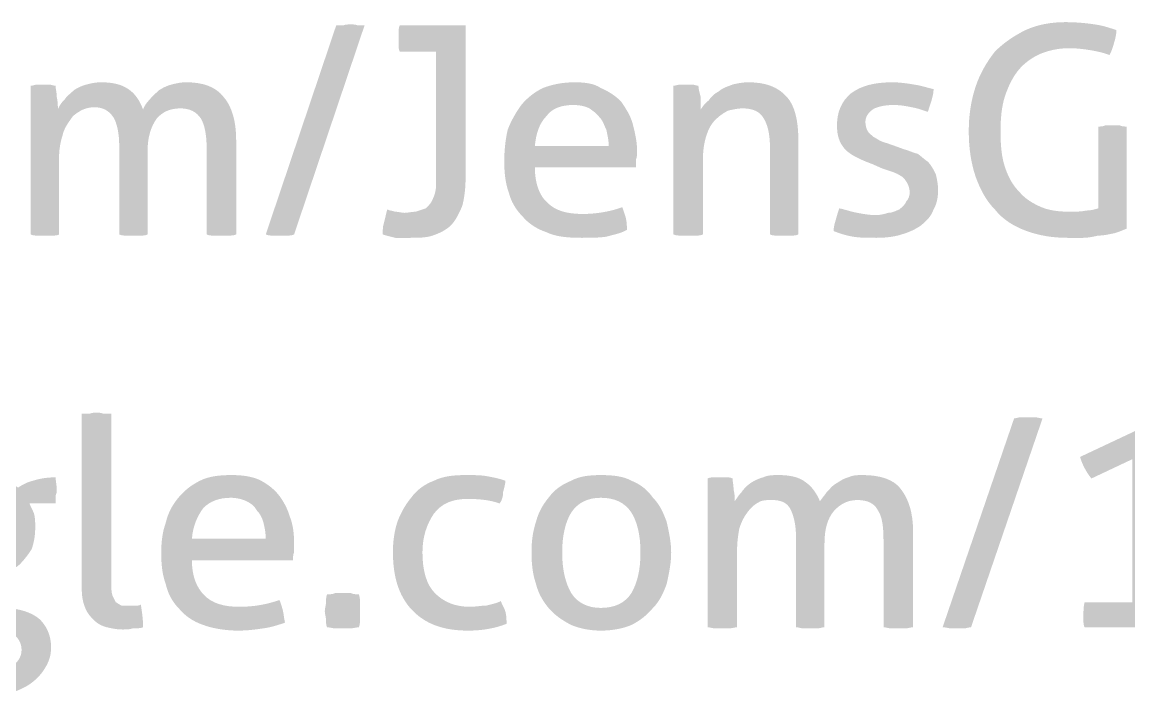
# Model space of a CAD drawing. Header units: millimetres. Extents: x 50 to 239, y 17 to 185.
# Drawn here: x 110 to 126.12, y 28.14 to 38.02 of the extents above; entities that cross this region are included whole.
import ezdxf

# ---------------------------------------------------------------- set-up
doc = ezdxf.new("R2010")
doc.units = ezdxf.units.MM
doc.header["$MEASUREMENT"] = 0
doc.layers.get('0').update_dxf_attribs({"linetype": 'CONTINUOUS'})

msp = doc.modelspace()

# ---------------------------------------------------------------- hatches: boundary and pattern name
at = {"true_color": 0x000007}
h = msp.add_hatch(color=0, dxfattribs=at)
edge = h.paths.add_edge_path()
edge.add_spline(control_points=[(114.575, 37.97), (114.608, 37.97), (114.641, 37.97), (114.674, 37.97), (114.674, 37.97), (114.707, 37.986), (114.757, 37.986), (114.79, 37.986), (114.79, 37.986), (114.823, 37.986), (114.856, 37.986), (114.889, 37.97), (114.889, 37.97), (114.922, 37.97), (114.955, 37.97), (114.988, 37.97)], knot_values=[0, 0, 0, 0, 0.0625, 0.0625, 0.0625, 0.0625, 0.125, 0.125, 0.125, 0.125, 0.1875, 0.1875, 0.1875, 0.1875, 1, 1, 1, 1], degree=3, periodic=0)
edge.add_line((114.988, 37.97), (113.962, 34.925))
edge.add_spline(control_points=[(113.962, 34.925), (113.929, 34.908), (113.896, 34.908), (113.863, 34.908), (113.863, 34.908), (113.83, 34.908), (113.78, 34.908), (113.747, 34.908), (113.747, 34.908), (113.714, 34.908), (113.681, 34.908), (113.648, 34.908), (113.648, 34.908), (113.615, 34.908), (113.582, 34.908), (113.549, 34.925)], knot_values=[0, 0, 0, 0, 0.0625, 0.0625, 0.0625, 0.0625, 0.125, 0.125, 0.125, 0.125, 0.1875, 0.1875, 0.1875, 0.1875, 1, 1, 1, 1], degree=3, periodic=0)
edge.add_line((113.549, 34.925), (114.575, 37.97))
h = msp.add_hatch(color=0, dxfattribs=at)
edge = h.paths.add_edge_path()
edge.add_line((116.031, 37.589), (115.501, 37.589))
edge.add_spline(control_points=[(115.501, 37.589), (115.485, 37.622), (115.485, 37.655), (115.485, 37.688), (115.485, 37.688), (115.485, 37.721), (115.485, 37.754), (115.485, 37.771), (115.485, 37.771), (115.485, 37.804), (115.485, 37.837), (115.485, 37.87), (115.485, 37.87), (115.485, 37.903), (115.485, 37.936), (115.501, 37.97)], knot_values=[0, 0, 0, 0, 0.0625, 0.0625, 0.0625, 0.0625, 0.125, 0.125, 0.125, 0.125, 0.1875, 0.1875, 0.1875, 0.1875, 1, 1, 1, 1], degree=3, periodic=0)
edge.add_line((115.501, 37.97), (116.461, 37.97))
edge.add_line((116.461, 37.97), (116.461, 35.769))
edge.add_spline(control_points=[(116.461, 35.769), (116.461, 35.603), (116.444, 35.454), (116.411, 35.338), (116.411, 35.338), (116.362, 35.223), (116.312, 35.123), (116.246, 35.057), (116.246, 35.057), (116.18, 34.991), (116.08, 34.941), (115.981, 34.908), (115.981, 34.908), (115.882, 34.875), (115.766, 34.875), (115.65, 34.875), (115.65, 34.875), (115.567, 34.875), (115.501, 34.875), (115.435, 34.875), (115.435, 34.875), (115.369, 34.892), (115.303, 34.908), (115.253, 34.925), (115.253, 34.925), (115.253, 34.974), (115.253, 35.041), (115.27, 35.09), (115.27, 35.09), (115.286, 35.156), (115.303, 35.223), (115.319, 35.289), (115.319, 35.289), (115.352, 35.272), (115.385, 35.272), (115.435, 35.256), (115.435, 35.256), (115.485, 35.256), (115.534, 35.239), (115.567, 35.239), (115.567, 35.239), (115.617, 35.239), (115.683, 35.256), (115.733, 35.256), (115.733, 35.256), (115.783, 35.272), (115.832, 35.289), (115.882, 35.305), (115.882, 35.305), (115.915, 35.338), (115.965, 35.388), (115.981, 35.438), (115.981, 35.438), (116.014, 35.504), (116.031, 35.57), (116.031, 35.669)], knot_values=[0, 0, 0, 0, 0.017857, 0.017857, 0.017857, 0.017857, 0.035714, 0.035714, 0.035714, 0.035714, 0.053571, 0.053571, 0.053571, 0.053571, 0.071429, 0.071429, 0.071429, 0.071429, 0.089286, 0.089286, 0.089286, 0.089286, 0.107143, 0.107143, 0.107143, 0.107143, 0.125, 0.125, 0.125, 0.125, 0.142857, 0.142857, 0.142857, 0.142857, 0.160714, 0.160714, 0.160714, 0.160714, 0.178571, 0.178571, 0.178571, 0.178571, 0.196429, 0.196429, 0.196429, 0.196429, 0.214286, 0.214286, 0.214286, 0.214286, 0.232143, 0.232143, 0.232143, 0.232143, 1, 1, 1, 1], degree=3, periodic=0)
edge.add_line((116.031, 35.669), (116.031, 37.589))
h = msp.add_hatch(color=0, dxfattribs=at)
edge = h.paths.add_edge_path()
edge.add_spline(control_points=[(125.678, 36.497), (125.711, 36.497), (125.744, 36.497), (125.777, 36.513), (125.777, 36.513), (125.81, 36.513), (125.843, 36.513), (125.893, 36.513), (125.893, 36.513), (125.926, 36.513), (125.959, 36.513), (125.992, 36.513), (125.992, 36.513), (126.025, 36.497), (126.075, 36.497), (126.092, 36.497)], knot_values=[0, 0, 0, 0, 0.0625, 0.0625, 0.0625, 0.0625, 0.125, 0.125, 0.125, 0.125, 0.1875, 0.1875, 0.1875, 0.1875, 1, 1, 1, 1], degree=3, periodic=0)
edge.add_line((126.092, 36.497), (126.092, 35.008))
edge.add_spline(control_points=[(126.092, 35.008), (126.042, 34.991), (125.976, 34.958), (125.91, 34.941), (125.91, 34.941), (125.827, 34.925), (125.761, 34.908), (125.678, 34.908), (125.678, 34.908), (125.612, 34.892), (125.529, 34.875), (125.463, 34.875), (125.463, 34.875), (125.38, 34.875), (125.314, 34.875), (125.231, 34.875), (125.231, 34.875), (125.016, 34.875), (124.817, 34.908), (124.635, 34.974), (124.635, 34.974), (124.453, 35.041), (124.288, 35.14), (124.172, 35.289), (124.172, 35.289), (124.04, 35.421), (123.957, 35.587), (123.891, 35.769), (123.891, 35.769), (123.825, 35.967), (123.792, 36.182), (123.792, 36.431), (123.792, 36.431), (123.792, 36.662), (123.825, 36.877), (123.891, 37.076), (123.891, 37.076), (123.957, 37.275), (124.056, 37.44), (124.172, 37.589), (124.172, 37.589), (124.305, 37.721), (124.453, 37.821), (124.619, 37.903), (124.619, 37.903), (124.801, 37.986), (125, 38.019), (125.198, 38.019), (125.198, 38.019), (125.364, 38.019), (125.512, 38.003), (125.628, 37.986), (125.628, 37.986), (125.744, 37.97), (125.843, 37.936), (125.943, 37.903), (125.943, 37.903), (125.943, 37.837), (125.926, 37.771), (125.91, 37.721), (125.91, 37.721), (125.893, 37.655), (125.877, 37.605), (125.843, 37.539), (125.843, 37.539), (125.761, 37.572), (125.678, 37.589), (125.595, 37.605), (125.595, 37.605), (125.496, 37.622), (125.38, 37.639), (125.248, 37.639), (125.248, 37.639), (125.099, 37.639), (124.95, 37.605), (124.834, 37.556), (124.834, 37.556), (124.718, 37.506), (124.602, 37.423), (124.52, 37.324), (124.52, 37.324), (124.437, 37.225), (124.371, 37.092), (124.321, 36.944), (124.321, 36.944), (124.271, 36.795), (124.255, 36.613), (124.255, 36.431), (124.255, 36.431), (124.255, 36.215), (124.271, 36.05), (124.321, 35.901), (124.321, 35.901), (124.371, 35.752), (124.437, 35.636), (124.536, 35.537), (124.536, 35.537), (124.619, 35.438), (124.735, 35.372), (124.851, 35.322), (124.851, 35.322), (124.966, 35.272), (125.115, 35.256), (125.264, 35.256), (125.264, 35.256), (125.347, 35.256), (125.43, 35.256), (125.496, 35.272), (125.496, 35.272), (125.562, 35.272), (125.628, 35.289), (125.678, 35.305)], knot_values=[0, 0, 0, 0, 0.008929, 0.008929, 0.008929, 0.008929, 0.017857, 0.017857, 0.017857, 0.017857, 0.026786, 0.026786, 0.026786, 0.026786, 0.035714, 0.035714, 0.035714, 0.035714, 0.044643, 0.044643, 0.044643, 0.044643, 0.053571, 0.053571, 0.053571, 0.053571, 0.0625, 0.0625, 0.0625, 0.0625, 0.071429, 0.071429, 0.071429, 0.071429, 0.080357, 0.080357, 0.080357, 0.080357, 0.089286, 0.089286, 0.089286, 0.089286, 0.098214, 0.098214, 0.098214, 0.098214, 0.107143, 0.107143, 0.107143, 0.107143, 0.116071, 0.116071, 0.116071, 0.116071, 0.125, 0.125, 0.125, 0.125, 0.133929, 0.133929, 0.133929, 0.133929, 0.142857, 0.142857, 0.142857, 0.142857, 0.151786, 0.151786, 0.151786, 0.151786, 0.160714, 0.160714, 0.160714, 0.160714, 0.169643, 0.169643, 0.169643, 0.169643, 0.178571, 0.178571, 0.178571, 0.178571, 0.1875, 0.1875, 0.1875, 0.1875, 0.196429, 0.196429, 0.196429, 0.196429, 0.205357, 0.205357, 0.205357, 0.205357, 0.214286, 0.214286, 0.214286, 0.214286, 0.223214, 0.223214, 0.223214, 0.223214, 0.232143, 0.232143, 0.232143, 0.232143, 0.241071, 0.241071, 0.241071, 0.241071, 1, 1, 1, 1], degree=3, periodic=0)
edge.add_line((125.678, 35.305), (125.678, 36.497))
h = msp.add_hatch(color=0, dxfattribs=at)
edge = h.paths.add_edge_path()
edge.add_spline(control_points=[(110.123, 37.092), (110.156, 37.092), (110.19, 37.109), (110.223, 37.109), (110.223, 37.109), (110.239, 37.109), (110.272, 37.109), (110.305, 37.109), (110.305, 37.109), (110.338, 37.109), (110.372, 37.109), (110.388, 37.109), (110.388, 37.109), (110.421, 37.109), (110.454, 37.092), (110.487, 37.092), (110.487, 37.092), (110.487, 37.043), (110.504, 36.993), (110.504, 36.927), (110.504, 36.927), (110.52, 36.861), (110.52, 36.795), (110.52, 36.745), (110.52, 36.745), (110.537, 36.795), (110.57, 36.844), (110.62, 36.894), (110.62, 36.894), (110.653, 36.944), (110.703, 36.977), (110.752, 37.026), (110.752, 37.026), (110.802, 37.059), (110.868, 37.092), (110.934, 37.109), (110.934, 37.109), (111, 37.126), (111.067, 37.142), (111.149, 37.142), (111.149, 37.142), (111.331, 37.142), (111.447, 37.109), (111.546, 37.043), (111.546, 37.043), (111.646, 36.977), (111.712, 36.877), (111.762, 36.745), (111.762, 36.745), (111.778, 36.795), (111.811, 36.844), (111.861, 36.894), (111.861, 36.894), (111.894, 36.944), (111.944, 36.977), (111.993, 37.026), (111.993, 37.026), (112.043, 37.059), (112.109, 37.092), (112.175, 37.109), (112.175, 37.109), (112.241, 37.126), (112.308, 37.142), (112.39, 37.142), (112.39, 37.142), (112.639, 37.142), (112.821, 37.076), (112.936, 36.927), (112.936, 36.927), (113.052, 36.795), (113.118, 36.58), (113.118, 36.298)], knot_values=[0, 0, 0, 0, 0.013889, 0.013889, 0.013889, 0.013889, 0.027778, 0.027778, 0.027778, 0.027778, 0.041667, 0.041667, 0.041667, 0.041667, 0.055556, 0.055556, 0.055556, 0.055556, 0.069444, 0.069444, 0.069444, 0.069444, 0.083333, 0.083333, 0.083333, 0.083333, 0.097222, 0.097222, 0.097222, 0.097222, 0.111111, 0.111111, 0.111111, 0.111111, 0.125, 0.125, 0.125, 0.125, 0.138889, 0.138889, 0.138889, 0.138889, 0.152778, 0.152778, 0.152778, 0.152778, 0.166667, 0.166667, 0.166667, 0.166667, 0.180556, 0.180556, 0.180556, 0.180556, 0.194444, 0.194444, 0.194444, 0.194444, 0.208333, 0.208333, 0.208333, 0.208333, 0.222222, 0.222222, 0.222222, 0.222222, 0.236111, 0.236111, 0.236111, 0.236111, 1, 1, 1, 1], degree=3, periodic=0)
edge.add_line((113.118, 36.298), (113.118, 34.925))
edge.add_spline(control_points=[(113.118, 34.925), (113.085, 34.908), (113.052, 34.908), (113.003, 34.908), (113.003, 34.908), (112.97, 34.908), (112.936, 34.908), (112.903, 34.908), (112.903, 34.908), (112.87, 34.908), (112.837, 34.908), (112.787, 34.908), (112.787, 34.908), (112.754, 34.908), (112.721, 34.908), (112.688, 34.925)], knot_values=[0, 0, 0, 0, 0.0625, 0.0625, 0.0625, 0.0625, 0.125, 0.125, 0.125, 0.125, 0.1875, 0.1875, 0.1875, 0.1875, 1, 1, 1, 1], degree=3, periodic=0)
edge.add_line((112.688, 34.925), (112.688, 36.182))
edge.add_spline(control_points=[(112.688, 36.182), (112.688, 36.381), (112.655, 36.53), (112.605, 36.613), (112.605, 36.613), (112.539, 36.712), (112.44, 36.762), (112.308, 36.762), (112.308, 36.762), (112.159, 36.762), (112.043, 36.712), (111.96, 36.613), (111.96, 36.613), (111.877, 36.497), (111.828, 36.348), (111.828, 36.149)], knot_values=[0, 0, 0, 0, 0.0625, 0.0625, 0.0625, 0.0625, 0.125, 0.125, 0.125, 0.125, 0.1875, 0.1875, 0.1875, 0.1875, 1, 1, 1, 1], degree=3, periodic=0)
edge.add_line((111.828, 36.149), (111.828, 34.925))
edge.add_spline(control_points=[(111.828, 34.925), (111.795, 34.908), (111.762, 34.908), (111.728, 34.908), (111.728, 34.908), (111.679, 34.908), (111.646, 34.908), (111.613, 34.908), (111.613, 34.908), (111.596, 34.908), (111.546, 34.908), (111.513, 34.908), (111.513, 34.908), (111.48, 34.908), (111.447, 34.908), (111.414, 34.925)], knot_values=[0, 0, 0, 0, 0.0625, 0.0625, 0.0625, 0.0625, 0.125, 0.125, 0.125, 0.125, 0.1875, 0.1875, 0.1875, 0.1875, 1, 1, 1, 1], degree=3, periodic=0)
edge.add_line((111.414, 34.925), (111.414, 36.215))
edge.add_spline(control_points=[(111.414, 36.215), (111.414, 36.398), (111.381, 36.546), (111.331, 36.629), (111.331, 36.629), (111.265, 36.728), (111.182, 36.778), (111.05, 36.778), (111.05, 36.778), (110.984, 36.778), (110.918, 36.762), (110.851, 36.728), (110.851, 36.728), (110.802, 36.695), (110.736, 36.662), (110.703, 36.596), (110.703, 36.596), (110.653, 36.53), (110.603, 36.447), (110.587, 36.364), (110.587, 36.364), (110.554, 36.265), (110.537, 36.149), (110.537, 36.033)], knot_values=[0, 0, 0, 0, 0.041667, 0.041667, 0.041667, 0.041667, 0.083333, 0.083333, 0.083333, 0.083333, 0.125, 0.125, 0.125, 0.125, 0.166667, 0.166667, 0.166667, 0.166667, 0.208333, 0.208333, 0.208333, 0.208333, 1, 1, 1, 1], degree=3, periodic=0)
edge.add_line((110.537, 36.033), (110.537, 34.925))
edge.add_spline(control_points=[(110.537, 34.925), (110.52, 34.908), (110.471, 34.908), (110.438, 34.908), (110.438, 34.908), (110.405, 34.908), (110.372, 34.908), (110.338, 34.908), (110.338, 34.908), (110.305, 34.908), (110.272, 34.908), (110.223, 34.908), (110.223, 34.908), (110.19, 34.908), (110.156, 34.908), (110.123, 34.925)], knot_values=[0, 0, 0, 0, 0.0625, 0.0625, 0.0625, 0.0625, 0.125, 0.125, 0.125, 0.125, 0.1875, 0.1875, 0.1875, 0.1875, 1, 1, 1, 1], degree=3, periodic=0)
edge.add_line((110.123, 34.925), (110.123, 37.092))
h = msp.add_hatch(color=0, dxfattribs=at)
edge = h.paths.add_edge_path()
edge.add_spline(control_points=[(117.47, 35.901), (117.47, 35.669), (117.537, 35.487), (117.652, 35.388), (117.652, 35.388), (117.768, 35.272), (117.934, 35.223), (118.165, 35.223), (118.165, 35.223), (118.364, 35.223), (118.563, 35.256), (118.745, 35.322), (118.745, 35.322), (118.761, 35.272), (118.778, 35.223), (118.794, 35.173), (118.794, 35.173), (118.811, 35.107), (118.811, 35.041), (118.811, 34.991), (118.811, 34.991), (118.728, 34.941), (118.629, 34.925), (118.513, 34.892), (118.513, 34.892), (118.397, 34.875), (118.281, 34.875), (118.149, 34.875), (118.149, 34.875), (117.95, 34.875), (117.768, 34.892), (117.636, 34.958), (117.636, 34.958), (117.487, 35.008), (117.371, 35.09), (117.288, 35.19), (117.288, 35.19), (117.189, 35.289), (117.123, 35.405), (117.09, 35.537), (117.09, 35.537), (117.04, 35.669), (117.024, 35.835), (117.024, 35.984), (117.024, 35.984), (117.024, 36.149), (117.04, 36.298), (117.073, 36.447), (117.073, 36.447), (117.123, 36.58), (117.189, 36.695), (117.272, 36.811), (117.272, 36.811), (117.355, 36.91), (117.454, 36.993), (117.586, 37.059), (117.586, 37.059), (117.719, 37.109), (117.868, 37.142), (118.05, 37.142), (118.05, 37.142), (118.199, 37.142), (118.331, 37.126), (118.43, 37.059), (118.43, 37.059), (118.546, 37.01), (118.645, 36.944), (118.728, 36.861), (118.728, 36.861), (118.794, 36.762), (118.86, 36.662), (118.893, 36.546), (118.893, 36.546), (118.927, 36.414), (118.96, 36.282), (118.96, 36.133), (118.96, 36.133), (118.96, 36.1), (118.96, 36.05), (118.943, 36.017), (118.943, 36.017), (118.943, 35.967), (118.943, 35.934), (118.943, 35.901)], knot_values=[0, 0, 0, 0, 0.011905, 0.011905, 0.011905, 0.011905, 0.02381, 0.02381, 0.02381, 0.02381, 0.035714, 0.035714, 0.035714, 0.035714, 0.047619, 0.047619, 0.047619, 0.047619, 0.059524, 0.059524, 0.059524, 0.059524, 0.071429, 0.071429, 0.071429, 0.071429, 0.083333, 0.083333, 0.083333, 0.083333, 0.095238, 0.095238, 0.095238, 0.095238, 0.107143, 0.107143, 0.107143, 0.107143, 0.119048, 0.119048, 0.119048, 0.119048, 0.130952, 0.130952, 0.130952, 0.130952, 0.142857, 0.142857, 0.142857, 0.142857, 0.154762, 0.154762, 0.154762, 0.154762, 0.166667, 0.166667, 0.166667, 0.166667, 0.178571, 0.178571, 0.178571, 0.178571, 0.190476, 0.190476, 0.190476, 0.190476, 0.202381, 0.202381, 0.202381, 0.202381, 0.214286, 0.214286, 0.214286, 0.214286, 0.22619, 0.22619, 0.22619, 0.22619, 0.238095, 0.238095, 0.238095, 0.238095, 1, 1, 1, 1], degree=3, periodic=0)
edge = h.paths.add_edge_path()
edge.add_spline(control_points=[(118.546, 36.215), (118.546, 36.298), (118.529, 36.364), (118.513, 36.447), (118.513, 36.447), (118.48, 36.513), (118.463, 36.58), (118.414, 36.629), (118.414, 36.629), (118.381, 36.679), (118.314, 36.728), (118.265, 36.762), (118.265, 36.762), (118.199, 36.795), (118.116, 36.811), (118.033, 36.811), (118.033, 36.811), (117.851, 36.811), (117.719, 36.762), (117.636, 36.646), (117.636, 36.646), (117.537, 36.546), (117.487, 36.398), (117.47, 36.215)], knot_values=[0, 0, 0, 0, 0.041667, 0.041667, 0.041667, 0.041667, 0.083333, 0.083333, 0.083333, 0.083333, 0.125, 0.125, 0.125, 0.125, 0.166667, 0.166667, 0.166667, 0.166667, 0.208333, 0.208333, 0.208333, 0.208333, 1, 1, 1, 1], degree=3, periodic=0)
edge.add_line((117.47, 36.215), (118.546, 36.215))
h = msp.add_hatch(color=0, dxfattribs=at)
edge = h.paths.add_edge_path()
edge.add_spline(control_points=[(119.489, 37.092), (119.522, 37.092), (119.555, 37.109), (119.588, 37.109), (119.588, 37.109), (119.622, 37.109), (119.655, 37.109), (119.671, 37.109), (119.671, 37.109), (119.704, 37.109), (119.737, 37.109), (119.771, 37.109), (119.771, 37.109), (119.787, 37.109), (119.82, 37.092), (119.853, 37.092), (119.853, 37.092), (119.853, 37.043), (119.87, 36.993), (119.886, 36.927), (119.886, 36.927), (119.886, 36.844), (119.886, 36.795), (119.886, 36.745), (119.886, 36.745), (119.919, 36.795), (119.953, 36.844), (120.002, 36.877), (120.002, 36.877), (120.035, 36.927), (120.085, 36.977), (120.151, 37.01), (120.151, 37.01), (120.201, 37.059), (120.267, 37.076), (120.35, 37.109), (120.35, 37.109), (120.416, 37.126), (120.499, 37.142), (120.581, 37.142), (120.581, 37.142), (120.83, 37.142), (121.012, 37.076), (121.144, 36.927), (121.144, 36.927), (121.26, 36.795), (121.309, 36.58), (121.309, 36.298)], knot_values=[0, 0, 0, 0, 0.020833, 0.020833, 0.020833, 0.020833, 0.041667, 0.041667, 0.041667, 0.041667, 0.0625, 0.0625, 0.0625, 0.0625, 0.083333, 0.083333, 0.083333, 0.083333, 0.104167, 0.104167, 0.104167, 0.104167, 0.125, 0.125, 0.125, 0.125, 0.145833, 0.145833, 0.145833, 0.145833, 0.166667, 0.166667, 0.166667, 0.166667, 0.1875, 0.1875, 0.1875, 0.1875, 0.208333, 0.208333, 0.208333, 0.208333, 0.229167, 0.229167, 0.229167, 0.229167, 1, 1, 1, 1], degree=3, periodic=0)
edge.add_line((121.309, 36.298), (121.309, 34.925))
edge.add_spline(control_points=[(121.309, 34.925), (121.276, 34.908), (121.243, 34.908), (121.21, 34.908), (121.21, 34.908), (121.177, 34.908), (121.127, 34.908), (121.111, 34.908), (121.111, 34.908), (121.078, 34.908), (121.045, 34.908), (120.995, 34.908), (120.995, 34.908), (120.962, 34.908), (120.929, 34.908), (120.896, 34.925)], knot_values=[0, 0, 0, 0, 0.0625, 0.0625, 0.0625, 0.0625, 0.125, 0.125, 0.125, 0.125, 0.1875, 0.1875, 0.1875, 0.1875, 1, 1, 1, 1], degree=3, periodic=0)
edge.add_line((120.896, 34.925), (120.896, 36.182))
edge.add_spline(control_points=[(120.896, 36.182), (120.896, 36.381), (120.863, 36.53), (120.796, 36.629), (120.796, 36.629), (120.747, 36.712), (120.648, 36.762), (120.499, 36.762), (120.499, 36.762), (120.432, 36.762), (120.35, 36.745), (120.283, 36.728), (120.283, 36.728), (120.217, 36.695), (120.151, 36.646), (120.101, 36.596), (120.101, 36.596), (120.035, 36.53), (120.002, 36.464), (119.969, 36.364), (119.969, 36.364), (119.936, 36.265), (119.919, 36.149), (119.919, 36.017)], knot_values=[0, 0, 0, 0, 0.041667, 0.041667, 0.041667, 0.041667, 0.083333, 0.083333, 0.083333, 0.083333, 0.125, 0.125, 0.125, 0.125, 0.166667, 0.166667, 0.166667, 0.166667, 0.208333, 0.208333, 0.208333, 0.208333, 1, 1, 1, 1], degree=3, periodic=0)
edge.add_line((119.919, 36.017), (119.919, 34.925))
edge.add_spline(control_points=[(119.919, 34.925), (119.886, 34.908), (119.853, 34.908), (119.82, 34.908), (119.82, 34.908), (119.771, 34.908), (119.737, 34.908), (119.704, 34.908), (119.704, 34.908), (119.671, 34.908), (119.638, 34.908), (119.605, 34.908), (119.605, 34.908), (119.555, 34.908), (119.522, 34.908), (119.489, 34.925)], knot_values=[0, 0, 0, 0, 0.0625, 0.0625, 0.0625, 0.0625, 0.125, 0.125, 0.125, 0.125, 0.1875, 0.1875, 0.1875, 0.1875, 1, 1, 1, 1], degree=3, periodic=0)
edge.add_line((119.489, 34.925), (119.489, 37.092))
h = msp.add_hatch(color=0, dxfattribs=at)
edge = h.paths.add_edge_path()
edge.add_spline(control_points=[(121.905, 35.305), (121.988, 35.289), (122.071, 35.256), (122.17, 35.239), (122.17, 35.239), (122.253, 35.223), (122.352, 35.206), (122.435, 35.206), (122.435, 35.206), (122.501, 35.206), (122.567, 35.223), (122.617, 35.239), (122.617, 35.239), (122.683, 35.239), (122.733, 35.272), (122.782, 35.289), (122.782, 35.289), (122.815, 35.322), (122.865, 35.355), (122.881, 35.405), (122.881, 35.405), (122.915, 35.438), (122.931, 35.487), (122.931, 35.537), (122.931, 35.537), (122.931, 35.587), (122.915, 35.636), (122.898, 35.669), (122.898, 35.669), (122.865, 35.719), (122.848, 35.752), (122.815, 35.769), (122.815, 35.769), (122.766, 35.802), (122.733, 35.818), (122.683, 35.835), (122.683, 35.835), (122.633, 35.851), (122.584, 35.868), (122.534, 35.885)], knot_values=[0, 0, 0, 0, 0.025, 0.025, 0.025, 0.025, 0.05, 0.05, 0.05, 0.05, 0.075, 0.075, 0.075, 0.075, 0.1, 0.1, 0.1, 0.1, 0.125, 0.125, 0.125, 0.125, 0.15, 0.15, 0.15, 0.15, 0.175, 0.175, 0.175, 0.175, 0.2, 0.2, 0.2, 0.2, 0.225, 0.225, 0.225, 0.225, 1, 1, 1, 1], degree=3, periodic=0)
edge.add_line((122.534, 35.885), (122.385, 35.951))
edge.add_spline(control_points=[(122.385, 35.951), (122.203, 36.017), (122.071, 36.083), (121.988, 36.166), (121.988, 36.166), (121.905, 36.265), (121.872, 36.364), (121.872, 36.513), (121.872, 36.513), (121.872, 36.712), (121.938, 36.861), (122.071, 36.977), (122.071, 36.977), (122.22, 37.092), (122.418, 37.142), (122.683, 37.142), (122.683, 37.142), (122.782, 37.142), (122.898, 37.126), (122.997, 37.109), (122.997, 37.109), (123.113, 37.092), (123.196, 37.059), (123.279, 37.043), (123.279, 37.043), (123.279, 36.977), (123.262, 36.927), (123.245, 36.861), (123.245, 36.861), (123.229, 36.811), (123.212, 36.762), (123.196, 36.712), (123.196, 36.712), (123.13, 36.728), (123.063, 36.762), (122.964, 36.778), (122.964, 36.778), (122.881, 36.795), (122.799, 36.811), (122.699, 36.811), (122.699, 36.811), (122.584, 36.811), (122.501, 36.795), (122.418, 36.762), (122.418, 36.762), (122.335, 36.712), (122.286, 36.646), (122.286, 36.563), (122.286, 36.563), (122.286, 36.513), (122.302, 36.464), (122.319, 36.431), (122.319, 36.431), (122.335, 36.398), (122.368, 36.381), (122.402, 36.348), (122.402, 36.348), (122.435, 36.331), (122.484, 36.298), (122.517, 36.282), (122.517, 36.282), (122.567, 36.265), (122.617, 36.249), (122.666, 36.232)], knot_values=[0, 0, 0, 0, 0.015625, 0.015625, 0.015625, 0.015625, 0.03125, 0.03125, 0.03125, 0.03125, 0.046875, 0.046875, 0.046875, 0.046875, 0.0625, 0.0625, 0.0625, 0.0625, 0.078125, 0.078125, 0.078125, 0.078125, 0.09375, 0.09375, 0.09375, 0.09375, 0.109375, 0.109375, 0.109375, 0.109375, 0.125, 0.125, 0.125, 0.125, 0.140625, 0.140625, 0.140625, 0.140625, 0.15625, 0.15625, 0.15625, 0.15625, 0.171875, 0.171875, 0.171875, 0.171875, 0.1875, 0.1875, 0.1875, 0.1875, 0.203125, 0.203125, 0.203125, 0.203125, 0.21875, 0.21875, 0.21875, 0.21875, 0.234375, 0.234375, 0.234375, 0.234375, 1, 1, 1, 1], degree=3, periodic=0)
edge.add_line((122.666, 36.232), (122.848, 36.166))
edge.add_spline(control_points=[(122.848, 36.166), (122.915, 36.149), (122.981, 36.116), (123.047, 36.1), (123.047, 36.1), (123.097, 36.067), (123.146, 36.017), (123.196, 35.984), (123.196, 35.984), (123.245, 35.934), (123.279, 35.868), (123.312, 35.802), (123.312, 35.802), (123.328, 35.736), (123.345, 35.653), (123.345, 35.57), (123.345, 35.57), (123.345, 35.471), (123.328, 35.372), (123.279, 35.289), (123.279, 35.289), (123.245, 35.19), (123.179, 35.123), (123.097, 35.057), (123.097, 35.057), (123.03, 35.008), (122.931, 34.958), (122.815, 34.925), (122.815, 34.925), (122.716, 34.892), (122.584, 34.875), (122.451, 34.875), (122.451, 34.875), (122.319, 34.875), (122.203, 34.875), (122.104, 34.892), (122.104, 34.892), (122.004, 34.908), (121.905, 34.941), (121.822, 34.974), (121.822, 34.974), (121.822, 35.024), (121.839, 35.09), (121.855, 35.14), (121.855, 35.14), (121.872, 35.206), (121.889, 35.256), (121.905, 35.305)], knot_values=[0, 0, 0, 0, 0.020833, 0.020833, 0.020833, 0.020833, 0.041667, 0.041667, 0.041667, 0.041667, 0.0625, 0.0625, 0.0625, 0.0625, 0.083333, 0.083333, 0.083333, 0.083333, 0.104167, 0.104167, 0.104167, 0.104167, 0.125, 0.125, 0.125, 0.125, 0.145833, 0.145833, 0.145833, 0.145833, 0.166667, 0.166667, 0.166667, 0.166667, 0.1875, 0.1875, 0.1875, 0.1875, 0.208333, 0.208333, 0.208333, 0.208333, 0.229167, 0.229167, 0.229167, 0.229167, 1, 1, 1, 1], degree=3, periodic=0)
h = msp.add_hatch(color=0, dxfattribs=at)
edge = h.paths.add_edge_path()
edge.add_spline(control_points=[(110.868, 32.31), (110.901, 32.31), (110.934, 32.31), (110.984, 32.31), (110.984, 32.31), (111.017, 32.327), (111.05, 32.327), (111.083, 32.327), (111.083, 32.327), (111.116, 32.327), (111.149, 32.327), (111.182, 32.31), (111.182, 32.31), (111.232, 32.31), (111.265, 32.31), (111.298, 32.31)], knot_values=[0, 0, 0, 0, 0.0625, 0.0625, 0.0625, 0.0625, 0.125, 0.125, 0.125, 0.125, 0.1875, 0.1875, 0.1875, 0.1875, 1, 1, 1, 1], degree=3, periodic=0)
edge.add_line((111.298, 32.31), (111.298, 29.861))
edge.add_spline(control_points=[(111.298, 29.861), (111.298, 29.779), (111.298, 29.712), (111.315, 29.663), (111.315, 29.663), (111.331, 29.63), (111.348, 29.596), (111.364, 29.563), (111.364, 29.563), (111.397, 29.547), (111.414, 29.53), (111.447, 29.514), (111.447, 29.514), (111.48, 29.514), (111.513, 29.514), (111.563, 29.514), (111.563, 29.514), (111.58, 29.514), (111.613, 29.514), (111.646, 29.514), (111.646, 29.514), (111.679, 29.514), (111.712, 29.514), (111.728, 29.53), (111.728, 29.53), (111.745, 29.431), (111.762, 29.315), (111.762, 29.199), (111.762, 29.199), (111.728, 29.183), (111.679, 29.183), (111.613, 29.183), (111.613, 29.183), (111.563, 29.166), (111.513, 29.166), (111.464, 29.166), (111.464, 29.166), (111.381, 29.166), (111.298, 29.183), (111.232, 29.199), (111.232, 29.199), (111.166, 29.216), (111.1, 29.249), (111.05, 29.299), (111.05, 29.299), (111, 29.348), (110.951, 29.398), (110.918, 29.481), (110.918, 29.481), (110.885, 29.563), (110.868, 29.646), (110.868, 29.762)], knot_values=[0, 0, 0, 0, 0.019231, 0.019231, 0.019231, 0.019231, 0.038462, 0.038462, 0.038462, 0.038462, 0.057692, 0.057692, 0.057692, 0.057692, 0.076923, 0.076923, 0.076923, 0.076923, 0.096154, 0.096154, 0.096154, 0.096154, 0.115385, 0.115385, 0.115385, 0.115385, 0.134615, 0.134615, 0.134615, 0.134615, 0.153846, 0.153846, 0.153846, 0.153846, 0.173077, 0.173077, 0.173077, 0.173077, 0.192308, 0.192308, 0.192308, 0.192308, 0.211538, 0.211538, 0.211538, 0.211538, 0.230769, 0.230769, 0.230769, 0.230769, 1, 1, 1, 1], degree=3, periodic=0)
edge.add_line((110.868, 29.762), (110.868, 32.31))
h = msp.add_hatch(color=0, dxfattribs=at)
edge = h.paths.add_edge_path()
edge.add_spline(control_points=[(124.453, 32.244), (124.487, 32.244), (124.52, 32.261), (124.553, 32.261), (124.553, 32.261), (124.586, 32.261), (124.619, 32.261), (124.652, 32.261), (124.652, 32.261), (124.685, 32.261), (124.718, 32.261), (124.751, 32.261), (124.751, 32.261), (124.784, 32.261), (124.817, 32.244), (124.867, 32.244)], knot_values=[0, 0, 0, 0, 0.0625, 0.0625, 0.0625, 0.0625, 0.125, 0.125, 0.125, 0.125, 0.1875, 0.1875, 0.1875, 0.1875, 1, 1, 1, 1], degree=3, periodic=0)
edge.add_line((124.867, 32.244), (123.825, 29.199))
edge.add_spline(control_points=[(123.825, 29.199), (123.792, 29.199), (123.758, 29.183), (123.725, 29.183), (123.725, 29.183), (123.692, 29.183), (123.659, 29.183), (123.626, 29.183), (123.626, 29.183), (123.593, 29.183), (123.56, 29.183), (123.527, 29.183), (123.527, 29.183), (123.494, 29.183), (123.461, 29.199), (123.411, 29.199)], knot_values=[0, 0, 0, 0, 0.0625, 0.0625, 0.0625, 0.0625, 0.125, 0.125, 0.125, 0.125, 0.1875, 0.1875, 0.1875, 0.1875, 1, 1, 1, 1], degree=3, periodic=0)
edge.add_line((123.411, 29.199), (124.453, 32.244))
h = msp.add_hatch(color=0, dxfattribs=at)
edge = h.paths.add_edge_path()
edge.add_line((126.174, 29.563), (126.174, 31.648))
edge.add_line((126.174, 31.648), (125.579, 31.367))
edge.add_spline(control_points=[(125.579, 31.367), (125.512, 31.45), (125.446, 31.566), (125.413, 31.681)], knot_values=[0, 0, 0, 0, 1, 1, 1, 1], degree=3, periodic=0)
edge.add_line((125.413, 31.681), (126.538, 32.211))
edge.add_line((126.538, 32.211), (126.605, 32.211))
edge.add_line((126.605, 32.211), (126.605, 29.563))
edge.add_line((126.605, 29.563), (127.267, 29.563))
edge.add_spline(control_points=[(127.267, 29.563), (127.283, 29.497), (127.283, 29.431), (127.283, 29.381), (127.283, 29.381), (127.283, 29.315), (127.283, 29.266), (127.267, 29.199)], knot_values=[0, 0, 0, 0, 0.125, 0.125, 0.125, 0.125, 1, 1, 1, 1], degree=3, periodic=0)
edge.add_line((127.267, 29.199), (125.479, 29.199))
edge.add_spline(control_points=[(125.479, 29.199), (125.463, 29.232), (125.463, 29.266), (125.463, 29.299), (125.463, 29.299), (125.463, 29.315), (125.463, 29.348), (125.463, 29.381), (125.463, 29.381), (125.463, 29.431), (125.463, 29.497), (125.479, 29.563)], knot_values=[0, 0, 0, 0, 0.083333, 0.083333, 0.083333, 0.083333, 0.166667, 0.166667, 0.166667, 0.166667, 1, 1, 1, 1], degree=3, periodic=0)
edge.add_line((125.479, 29.563), (126.174, 29.563))
h = msp.add_hatch(color=0, dxfattribs=at)
edge = h.paths.add_edge_path()
edge.add_spline(control_points=[(109.693, 29.481), (109.958, 29.481), (110.14, 29.414), (110.256, 29.315), (110.256, 29.315), (110.355, 29.216), (110.421, 29.084), (110.421, 28.902), (110.421, 28.902), (110.421, 28.786), (110.388, 28.686), (110.322, 28.587), (110.322, 28.587), (110.272, 28.504), (110.19, 28.422), (110.09, 28.355), (110.09, 28.355), (109.974, 28.289), (109.859, 28.24), (109.71, 28.207), (109.71, 28.207), (109.577, 28.157), (109.412, 28.14), (109.246, 28.14), (109.246, 28.14), (108.965, 28.14), (108.733, 28.19), (108.584, 28.289), (108.584, 28.289), (108.436, 28.372), (108.353, 28.521), (108.353, 28.703), (108.353, 28.703), (108.353, 28.819), (108.386, 28.935), (108.452, 29.017), (108.452, 29.017), (108.502, 29.117), (108.584, 29.183), (108.684, 29.232), (108.684, 29.232), (108.634, 29.282), (108.584, 29.315), (108.551, 29.381), (108.551, 29.381), (108.502, 29.431), (108.485, 29.497), (108.485, 29.58), (108.485, 29.58), (108.485, 29.679), (108.518, 29.779), (108.551, 29.845), (108.551, 29.845), (108.601, 29.927), (108.667, 29.994), (108.75, 30.06), (108.75, 30.06), (108.651, 30.126), (108.584, 30.209), (108.518, 30.308), (108.518, 30.308), (108.469, 30.407), (108.436, 30.523), (108.436, 30.656), (108.436, 30.656), (108.436, 30.771), (108.452, 30.871), (108.502, 30.953), (108.502, 30.953), (108.535, 31.053), (108.601, 31.135), (108.667, 31.202), (108.667, 31.202), (108.75, 31.268), (108.833, 31.317), (108.948, 31.367), (108.948, 31.367), (109.064, 31.4), (109.18, 31.417), (109.329, 31.417), (109.329, 31.417), (109.445, 31.417), (109.561, 31.4), (109.677, 31.367), (109.677, 31.367), (109.776, 31.334), (109.859, 31.284), (109.941, 31.235), (109.941, 31.235), (109.991, 31.268), (110.074, 31.317), (110.156, 31.334), (110.156, 31.334), (110.256, 31.367), (110.372, 31.384), (110.487, 31.384), (110.487, 31.384), (110.487, 31.334), (110.504, 31.268), (110.504, 31.202), (110.504, 31.202), (110.504, 31.185), (110.504, 31.152), (110.487, 31.119), (110.487, 31.119), (110.487, 31.069), (110.487, 31.036), (110.487, 31.003)], knot_values=[0, 0, 0, 0, 0.009259, 0.009259, 0.009259, 0.009259, 0.018519, 0.018519, 0.018519, 0.018519, 0.027778, 0.027778, 0.027778, 0.027778, 0.037037, 0.037037, 0.037037, 0.037037, 0.046296, 0.046296, 0.046296, 0.046296, 0.055556, 0.055556, 0.055556, 0.055556, 0.064815, 0.064815, 0.064815, 0.064815, 0.074074, 0.074074, 0.074074, 0.074074, 0.083333, 0.083333, 0.083333, 0.083333, 0.092593, 0.092593, 0.092593, 0.092593, 0.101852, 0.101852, 0.101852, 0.101852, 0.111111, 0.111111, 0.111111, 0.111111, 0.12037, 0.12037, 0.12037, 0.12037, 0.12963, 0.12963, 0.12963, 0.12963, 0.138889, 0.138889, 0.138889, 0.138889, 0.148148, 0.148148, 0.148148, 0.148148, 0.157407, 0.157407, 0.157407, 0.157407, 0.166667, 0.166667, 0.166667, 0.166667, 0.175926, 0.175926, 0.175926, 0.175926, 0.185185, 0.185185, 0.185185, 0.185185, 0.194444, 0.194444, 0.194444, 0.194444, 0.203704, 0.203704, 0.203704, 0.203704, 0.212963, 0.212963, 0.212963, 0.212963, 0.222222, 0.222222, 0.222222, 0.222222, 0.231481, 0.231481, 0.231481, 0.231481, 0.240741, 0.240741, 0.240741, 0.240741, 1, 1, 1, 1], degree=3, periodic=0)
edge.add_line((110.487, 31.003), (110.107, 31.003))
edge.add_spline(control_points=[(110.107, 31.003), (110.123, 30.953), (110.156, 30.904), (110.173, 30.854), (110.173, 30.854), (110.19, 30.788), (110.19, 30.738), (110.19, 30.656), (110.19, 30.656), (110.19, 30.54), (110.173, 30.44), (110.14, 30.341), (110.14, 30.341), (110.09, 30.258), (110.024, 30.176), (109.958, 30.109), (109.958, 30.109), (109.875, 30.043), (109.776, 29.994), (109.677, 29.961), (109.677, 29.961), (109.561, 29.911), (109.445, 29.894), (109.329, 29.894), (109.329, 29.894), (109.213, 29.894), (109.097, 29.911), (109.015, 29.944), (109.015, 29.944), (108.965, 29.911), (108.932, 29.878), (108.899, 29.828), (108.899, 29.828), (108.849, 29.795), (108.833, 29.729), (108.833, 29.679), (108.833, 29.679), (108.833, 29.63), (108.849, 29.58), (108.899, 29.547), (108.899, 29.547), (108.932, 29.514), (109.015, 29.497), (109.13, 29.481)], knot_values=[0, 0, 0, 0, 0.022727, 0.022727, 0.022727, 0.022727, 0.045455, 0.045455, 0.045455, 0.045455, 0.068182, 0.068182, 0.068182, 0.068182, 0.090909, 0.090909, 0.090909, 0.090909, 0.113636, 0.113636, 0.113636, 0.113636, 0.136364, 0.136364, 0.136364, 0.136364, 0.159091, 0.159091, 0.159091, 0.159091, 0.181818, 0.181818, 0.181818, 0.181818, 0.204545, 0.204545, 0.204545, 0.204545, 0.227273, 0.227273, 0.227273, 0.227273, 1, 1, 1, 1], degree=3, periodic=0)
edge.add_line((109.13, 29.481), (109.693, 29.481))
edge = h.paths.add_edge_path()
edge.add_spline(control_points=[(109.13, 29.15), (108.998, 29.15), (108.899, 29.117), (108.849, 29.05), (108.849, 29.05), (108.783, 28.968), (108.75, 28.885), (108.75, 28.786), (108.75, 28.786), (108.75, 28.719), (108.766, 28.67), (108.783, 28.637), (108.783, 28.637), (108.816, 28.604), (108.849, 28.571), (108.899, 28.537), (108.899, 28.537), (108.948, 28.521), (108.998, 28.504), (109.064, 28.488), (109.064, 28.488), (109.13, 28.488), (109.197, 28.471), (109.263, 28.471), (109.263, 28.471), (109.495, 28.471), (109.677, 28.521), (109.792, 28.587), (109.792, 28.587), (109.925, 28.67), (109.991, 28.753), (109.991, 28.868), (109.991, 28.868), (109.991, 28.951), (109.958, 29.017), (109.908, 29.067), (109.908, 29.067), (109.859, 29.117), (109.759, 29.133), (109.61, 29.133)], knot_values=[0, 0, 0, 0, 0.025, 0.025, 0.025, 0.025, 0.05, 0.05, 0.05, 0.05, 0.075, 0.075, 0.075, 0.075, 0.1, 0.1, 0.1, 0.1, 0.125, 0.125, 0.125, 0.125, 0.15, 0.15, 0.15, 0.15, 0.175, 0.175, 0.175, 0.175, 0.2, 0.2, 0.2, 0.2, 0.225, 0.225, 0.225, 0.225, 1, 1, 1, 1], degree=3, periodic=0)
edge.add_line((109.61, 29.133), (109.13, 29.15))
edge = h.paths.add_edge_path()
edge.add_spline(control_points=[(109.329, 30.209), (109.478, 30.209), (109.594, 30.242), (109.66, 30.325), (109.66, 30.325), (109.743, 30.424), (109.776, 30.523), (109.776, 30.656), (109.776, 30.656), (109.776, 30.788), (109.743, 30.904), (109.66, 30.986), (109.66, 30.986), (109.594, 31.069), (109.478, 31.119), (109.329, 31.119), (109.329, 31.119), (109.164, 31.119), (109.064, 31.069), (108.982, 30.986), (108.982, 30.986), (108.915, 30.904), (108.882, 30.788), (108.882, 30.656), (108.882, 30.656), (108.882, 30.523), (108.915, 30.424), (108.982, 30.325), (108.982, 30.325), (109.064, 30.242), (109.164, 30.209), (109.329, 30.209)], knot_values=[0, 0, 0, 0, 0.03125, 0.03125, 0.03125, 0.03125, 0.0625, 0.0625, 0.0625, 0.0625, 0.09375, 0.09375, 0.09375, 0.09375, 0.125, 0.125, 0.125, 0.125, 0.15625, 0.15625, 0.15625, 0.15625, 0.1875, 0.1875, 0.1875, 0.1875, 0.21875, 0.21875, 0.21875, 0.21875, 1, 1, 1, 1], degree=3, periodic=0)
h = msp.add_hatch(color=0, dxfattribs=at)
edge = h.paths.add_edge_path()
edge.add_spline(control_points=[(112.473, 30.176), (112.473, 29.944), (112.539, 29.779), (112.655, 29.663), (112.655, 29.663), (112.771, 29.547), (112.936, 29.497), (113.168, 29.497), (113.168, 29.497), (113.367, 29.497), (113.565, 29.53), (113.747, 29.596), (113.747, 29.596), (113.764, 29.563), (113.78, 29.514), (113.797, 29.448), (113.797, 29.448), (113.813, 29.381), (113.813, 29.332), (113.83, 29.266), (113.83, 29.266), (113.731, 29.232), (113.631, 29.199), (113.516, 29.183), (113.516, 29.183), (113.4, 29.166), (113.284, 29.15), (113.152, 29.15), (113.152, 29.15), (112.953, 29.15), (112.771, 29.183), (112.639, 29.232), (112.639, 29.232), (112.49, 29.282), (112.374, 29.365), (112.291, 29.464), (112.291, 29.464), (112.192, 29.563), (112.126, 29.679), (112.092, 29.828), (112.092, 29.828), (112.043, 29.961), (112.026, 30.109), (112.026, 30.275), (112.026, 30.275), (112.026, 30.44), (112.043, 30.589), (112.092, 30.722), (112.092, 30.722), (112.126, 30.871), (112.192, 30.986), (112.275, 31.086), (112.275, 31.086), (112.357, 31.185), (112.457, 31.268), (112.589, 31.334), (112.589, 31.334), (112.721, 31.4), (112.87, 31.417), (113.052, 31.417), (113.052, 31.417), (113.201, 31.417), (113.334, 31.4), (113.449, 31.351), (113.449, 31.351), (113.549, 31.301), (113.648, 31.235), (113.731, 31.135), (113.731, 31.135), (113.797, 31.053), (113.863, 30.937), (113.896, 30.821), (113.896, 30.821), (113.946, 30.705), (113.962, 30.556), (113.962, 30.424), (113.962, 30.424), (113.962, 30.374), (113.962, 30.341), (113.962, 30.291), (113.962, 30.291), (113.946, 30.258), (113.946, 30.209), (113.946, 30.176)], knot_values=[0, 0, 0, 0, 0.011905, 0.011905, 0.011905, 0.011905, 0.02381, 0.02381, 0.02381, 0.02381, 0.035714, 0.035714, 0.035714, 0.035714, 0.047619, 0.047619, 0.047619, 0.047619, 0.059524, 0.059524, 0.059524, 0.059524, 0.071429, 0.071429, 0.071429, 0.071429, 0.083333, 0.083333, 0.083333, 0.083333, 0.095238, 0.095238, 0.095238, 0.095238, 0.107143, 0.107143, 0.107143, 0.107143, 0.119048, 0.119048, 0.119048, 0.119048, 0.130952, 0.130952, 0.130952, 0.130952, 0.142857, 0.142857, 0.142857, 0.142857, 0.154762, 0.154762, 0.154762, 0.154762, 0.166667, 0.166667, 0.166667, 0.166667, 0.178571, 0.178571, 0.178571, 0.178571, 0.190476, 0.190476, 0.190476, 0.190476, 0.202381, 0.202381, 0.202381, 0.202381, 0.214286, 0.214286, 0.214286, 0.214286, 0.22619, 0.22619, 0.22619, 0.22619, 0.238095, 0.238095, 0.238095, 0.238095, 1, 1, 1, 1], degree=3, periodic=0)
edge = h.paths.add_edge_path()
edge.add_spline(control_points=[(113.549, 30.49), (113.549, 30.573), (113.532, 30.656), (113.516, 30.722), (113.516, 30.722), (113.499, 30.788), (113.466, 30.854), (113.416, 30.904), (113.416, 30.904), (113.383, 30.97), (113.334, 31.003), (113.267, 31.036), (113.267, 31.036), (113.201, 31.069), (113.118, 31.086), (113.036, 31.086), (113.036, 31.086), (112.87, 31.086), (112.738, 31.036), (112.639, 30.937), (112.639, 30.937), (112.556, 30.821), (112.49, 30.689), (112.473, 30.49)], knot_values=[0, 0, 0, 0, 0.041667, 0.041667, 0.041667, 0.041667, 0.083333, 0.083333, 0.083333, 0.083333, 0.125, 0.125, 0.125, 0.125, 0.166667, 0.166667, 0.166667, 0.166667, 0.208333, 0.208333, 0.208333, 0.208333, 1, 1, 1, 1], degree=3, periodic=0)
edge.add_line((112.473, 30.49), (113.549, 30.49))
h = msp.add_hatch(color=0, dxfattribs=at)
edge = h.paths.add_edge_path()
edge.add_spline(control_points=[(116.974, 29.58), (116.991, 29.53), (117.024, 29.481), (117.04, 29.431), (117.04, 29.431), (117.057, 29.365), (117.057, 29.315), (117.057, 29.249), (117.057, 29.249), (116.891, 29.183), (116.709, 29.15), (116.494, 29.15), (116.494, 29.15), (116.13, 29.15), (115.865, 29.249), (115.667, 29.464), (115.667, 29.464), (115.485, 29.663), (115.402, 29.944), (115.402, 30.291), (115.402, 30.291), (115.402, 30.44), (115.419, 30.589), (115.468, 30.738), (115.468, 30.738), (115.518, 30.871), (115.584, 30.986), (115.667, 31.086), (115.667, 31.086), (115.749, 31.202), (115.865, 31.284), (115.998, 31.334), (115.998, 31.334), (116.13, 31.4), (116.279, 31.417), (116.461, 31.417), (116.461, 31.417), (116.577, 31.417), (116.693, 31.417), (116.775, 31.4), (116.775, 31.4), (116.858, 31.384), (116.957, 31.367), (117.04, 31.334), (117.04, 31.334), (117.04, 31.284), (117.024, 31.235), (117.007, 31.169), (117.007, 31.169), (117.007, 31.102), (116.991, 31.053), (116.957, 31.003), (116.957, 31.003), (116.825, 31.053), (116.66, 31.069), (116.494, 31.069), (116.494, 31.069), (116.262, 31.069), (116.114, 31.003), (115.998, 30.854), (115.998, 30.854), (115.898, 30.705), (115.832, 30.523), (115.832, 30.291), (115.832, 30.291), (115.832, 30.01), (115.898, 29.812), (116.014, 29.696), (116.014, 29.696), (116.147, 29.563), (116.312, 29.497), (116.527, 29.497), (116.527, 29.497), (116.61, 29.497), (116.676, 29.514), (116.759, 29.514), (116.759, 29.514), (116.825, 29.53), (116.908, 29.547), (116.974, 29.58)], knot_values=[0, 0, 0, 0, 0.0125, 0.0125, 0.0125, 0.0125, 0.025, 0.025, 0.025, 0.025, 0.0375, 0.0375, 0.0375, 0.0375, 0.05, 0.05, 0.05, 0.05, 0.0625, 0.0625, 0.0625, 0.0625, 0.075, 0.075, 0.075, 0.075, 0.0875, 0.0875, 0.0875, 0.0875, 0.1, 0.1, 0.1, 0.1, 0.1125, 0.1125, 0.1125, 0.1125, 0.125, 0.125, 0.125, 0.125, 0.1375, 0.1375, 0.1375, 0.1375, 0.15, 0.15, 0.15, 0.15, 0.1625, 0.1625, 0.1625, 0.1625, 0.175, 0.175, 0.175, 0.175, 0.1875, 0.1875, 0.1875, 0.1875, 0.2, 0.2, 0.2, 0.2, 0.2125, 0.2125, 0.2125, 0.2125, 0.225, 0.225, 0.225, 0.225, 0.2375, 0.2375, 0.2375, 0.2375, 1, 1, 1, 1], degree=3, periodic=0)
h = msp.add_hatch(color=0, dxfattribs=at)
edge = h.paths.add_edge_path()
edge.add_spline(control_points=[(118.43, 29.15), (118.265, 29.15), (118.116, 29.183), (118, 29.232), (118, 29.232), (117.868, 29.299), (117.752, 29.381), (117.669, 29.481), (117.669, 29.481), (117.586, 29.58), (117.52, 29.696), (117.487, 29.828), (117.487, 29.828), (117.437, 29.977), (117.421, 30.126), (117.421, 30.291), (117.421, 30.291), (117.421, 30.44), (117.437, 30.589), (117.487, 30.738), (117.487, 30.738), (117.52, 30.871), (117.586, 30.986), (117.669, 31.086), (117.669, 31.086), (117.752, 31.202), (117.868, 31.284), (118, 31.334), (118, 31.334), (118.116, 31.4), (118.265, 31.417), (118.43, 31.417), (118.43, 31.417), (118.612, 31.417), (118.761, 31.4), (118.877, 31.334), (118.877, 31.334), (119.009, 31.284), (119.109, 31.202), (119.191, 31.086), (119.191, 31.086), (119.291, 30.986), (119.34, 30.871), (119.39, 30.738), (119.39, 30.738), (119.423, 30.589), (119.456, 30.44), (119.456, 30.291), (119.456, 30.291), (119.456, 30.126), (119.423, 29.977), (119.39, 29.828), (119.39, 29.828), (119.34, 29.696), (119.291, 29.58), (119.191, 29.481), (119.191, 29.481), (119.109, 29.381), (119.009, 29.299), (118.877, 29.232), (118.877, 29.232), (118.761, 29.183), (118.612, 29.15), (118.43, 29.15)], knot_values=[0, 0, 0, 0, 0.015625, 0.015625, 0.015625, 0.015625, 0.03125, 0.03125, 0.03125, 0.03125, 0.046875, 0.046875, 0.046875, 0.046875, 0.0625, 0.0625, 0.0625, 0.0625, 0.078125, 0.078125, 0.078125, 0.078125, 0.09375, 0.09375, 0.09375, 0.09375, 0.109375, 0.109375, 0.109375, 0.109375, 0.125, 0.125, 0.125, 0.125, 0.140625, 0.140625, 0.140625, 0.140625, 0.15625, 0.15625, 0.15625, 0.15625, 0.171875, 0.171875, 0.171875, 0.171875, 0.1875, 0.1875, 0.1875, 0.1875, 0.203125, 0.203125, 0.203125, 0.203125, 0.21875, 0.21875, 0.21875, 0.21875, 0.234375, 0.234375, 0.234375, 0.234375, 1, 1, 1, 1], degree=3, periodic=0)
edge = h.paths.add_edge_path()
edge.add_spline(control_points=[(118.43, 29.481), (118.629, 29.481), (118.778, 29.547), (118.877, 29.696), (118.877, 29.696), (118.96, 29.845), (119.009, 30.027), (119.009, 30.291), (119.009, 30.291), (119.009, 30.54), (118.96, 30.738), (118.877, 30.871), (118.877, 30.871), (118.778, 31.02), (118.629, 31.086), (118.43, 31.086), (118.43, 31.086), (118.248, 31.086), (118.099, 31.02), (118, 30.871), (118, 30.871), (117.917, 30.738), (117.868, 30.54), (117.868, 30.291), (117.868, 30.291), (117.868, 30.027), (117.917, 29.845), (118, 29.696), (118, 29.696), (118.099, 29.547), (118.248, 29.481), (118.43, 29.481)], knot_values=[0, 0, 0, 0, 0.03125, 0.03125, 0.03125, 0.03125, 0.0625, 0.0625, 0.0625, 0.0625, 0.09375, 0.09375, 0.09375, 0.09375, 0.125, 0.125, 0.125, 0.125, 0.15625, 0.15625, 0.15625, 0.15625, 0.1875, 0.1875, 0.1875, 0.1875, 0.21875, 0.21875, 0.21875, 0.21875, 1, 1, 1, 1], degree=3, periodic=0)
h = msp.add_hatch(color=0, dxfattribs=at)
edge = h.paths.add_edge_path()
edge.add_spline(control_points=[(119.986, 31.367), (120.019, 31.384), (120.052, 31.384), (120.085, 31.384), (120.085, 31.384), (120.118, 31.384), (120.135, 31.384), (120.168, 31.384), (120.168, 31.384), (120.201, 31.384), (120.234, 31.384), (120.267, 31.384), (120.267, 31.384), (120.283, 31.384), (120.317, 31.384), (120.35, 31.367), (120.35, 31.367), (120.35, 31.334), (120.366, 31.268), (120.366, 31.202), (120.366, 31.202), (120.383, 31.135), (120.383, 31.086), (120.383, 31.036), (120.383, 31.036), (120.416, 31.086), (120.449, 31.135), (120.482, 31.169), (120.482, 31.169), (120.515, 31.218), (120.565, 31.268), (120.614, 31.301), (120.614, 31.301), (120.664, 31.334), (120.73, 31.367), (120.796, 31.384), (120.796, 31.384), (120.863, 31.417), (120.945, 31.417), (121.028, 31.417), (121.028, 31.417), (121.194, 31.417), (121.326, 31.384), (121.409, 31.317), (121.409, 31.317), (121.508, 31.251), (121.574, 31.152), (121.624, 31.036), (121.624, 31.036), (121.657, 31.086), (121.69, 31.119), (121.723, 31.169), (121.723, 31.169), (121.773, 31.218), (121.806, 31.268), (121.872, 31.301), (121.872, 31.301), (121.922, 31.334), (121.971, 31.367), (122.038, 31.384), (122.038, 31.384), (122.104, 31.417), (122.17, 31.417), (122.253, 31.417), (122.253, 31.417), (122.501, 31.417), (122.699, 31.351), (122.799, 31.218), (122.799, 31.218), (122.915, 31.069), (122.981, 30.871), (122.981, 30.589)], knot_values=[0, 0, 0, 0, 0.013889, 0.013889, 0.013889, 0.013889, 0.027778, 0.027778, 0.027778, 0.027778, 0.041667, 0.041667, 0.041667, 0.041667, 0.055556, 0.055556, 0.055556, 0.055556, 0.069444, 0.069444, 0.069444, 0.069444, 0.083333, 0.083333, 0.083333, 0.083333, 0.097222, 0.097222, 0.097222, 0.097222, 0.111111, 0.111111, 0.111111, 0.111111, 0.125, 0.125, 0.125, 0.125, 0.138889, 0.138889, 0.138889, 0.138889, 0.152778, 0.152778, 0.152778, 0.152778, 0.166667, 0.166667, 0.166667, 0.166667, 0.180556, 0.180556, 0.180556, 0.180556, 0.194444, 0.194444, 0.194444, 0.194444, 0.208333, 0.208333, 0.208333, 0.208333, 0.222222, 0.222222, 0.222222, 0.222222, 0.236111, 0.236111, 0.236111, 0.236111, 1, 1, 1, 1], degree=3, periodic=0)
edge.add_line((122.981, 30.589), (122.981, 29.199))
edge.add_spline(control_points=[(122.981, 29.199), (122.948, 29.199), (122.915, 29.183), (122.865, 29.183), (122.865, 29.183), (122.832, 29.183), (122.799, 29.183), (122.766, 29.183), (122.766, 29.183), (122.733, 29.183), (122.699, 29.183), (122.666, 29.183), (122.666, 29.183), (122.617, 29.183), (122.584, 29.199), (122.55, 29.199)], knot_values=[0, 0, 0, 0, 0.0625, 0.0625, 0.0625, 0.0625, 0.125, 0.125, 0.125, 0.125, 0.1875, 0.1875, 0.1875, 0.1875, 1, 1, 1, 1], degree=3, periodic=0)
edge.add_line((122.55, 29.199), (122.55, 30.457))
edge.add_spline(control_points=[(122.55, 30.457), (122.55, 30.656), (122.534, 30.804), (122.468, 30.904), (122.468, 30.904), (122.418, 31.003), (122.319, 31.053), (122.17, 31.053), (122.17, 31.053), (122.038, 31.053), (121.922, 31.003), (121.822, 30.887), (121.822, 30.887), (121.74, 30.788), (121.69, 30.639), (121.69, 30.424)], knot_values=[0, 0, 0, 0, 0.0625, 0.0625, 0.0625, 0.0625, 0.125, 0.125, 0.125, 0.125, 0.1875, 0.1875, 0.1875, 0.1875, 1, 1, 1, 1], degree=3, periodic=0)
edge.add_line((121.69, 30.424), (121.69, 29.199))
edge.add_spline(control_points=[(121.69, 29.199), (121.657, 29.199), (121.624, 29.183), (121.591, 29.183), (121.591, 29.183), (121.558, 29.183), (121.525, 29.183), (121.491, 29.183), (121.491, 29.183), (121.458, 29.183), (121.425, 29.183), (121.376, 29.183), (121.376, 29.183), (121.343, 29.183), (121.309, 29.199), (121.276, 29.199)], knot_values=[0, 0, 0, 0, 0.0625, 0.0625, 0.0625, 0.0625, 0.125, 0.125, 0.125, 0.125, 0.1875, 0.1875, 0.1875, 0.1875, 1, 1, 1, 1], degree=3, periodic=0)
edge.add_line((121.276, 29.199), (121.276, 30.49))
edge.add_spline(control_points=[(121.276, 30.49), (121.276, 30.689), (121.243, 30.821), (121.194, 30.92), (121.194, 30.92), (121.144, 31.02), (121.045, 31.053), (120.929, 31.053), (120.929, 31.053), (120.846, 31.053), (120.78, 31.053), (120.73, 31.02), (120.73, 31.02), (120.664, 30.986), (120.614, 30.937), (120.565, 30.871), (120.565, 30.871), (120.515, 30.804), (120.482, 30.738), (120.449, 30.639), (120.449, 30.639), (120.432, 30.54), (120.416, 30.44), (120.416, 30.308)], knot_values=[0, 0, 0, 0, 0.041667, 0.041667, 0.041667, 0.041667, 0.083333, 0.083333, 0.083333, 0.083333, 0.125, 0.125, 0.125, 0.125, 0.166667, 0.166667, 0.166667, 0.166667, 0.208333, 0.208333, 0.208333, 0.208333, 1, 1, 1, 1], degree=3, periodic=0)
edge.add_line((120.416, 30.308), (120.416, 29.199))
edge.add_spline(control_points=[(120.416, 29.199), (120.383, 29.199), (120.35, 29.183), (120.3, 29.183), (120.3, 29.183), (120.267, 29.183), (120.234, 29.183), (120.201, 29.183), (120.201, 29.183), (120.168, 29.183), (120.135, 29.183), (120.101, 29.183), (120.101, 29.183), (120.052, 29.183), (120.019, 29.199), (119.986, 29.199)], knot_values=[0, 0, 0, 0, 0.0625, 0.0625, 0.0625, 0.0625, 0.125, 0.125, 0.125, 0.125, 0.1875, 0.1875, 0.1875, 0.1875, 1, 1, 1, 1], degree=3, periodic=0)
edge.add_line((119.986, 29.199), (119.986, 31.367))
h = msp.add_hatch(color=0, dxfattribs=at)
edge = h.paths.add_edge_path()
edge.add_spline(control_points=[(114.442, 29.199), (114.426, 29.232), (114.426, 29.282), (114.426, 29.315), (114.426, 29.315), (114.426, 29.348), (114.409, 29.398), (114.409, 29.431), (114.409, 29.431), (114.409, 29.481), (114.426, 29.514), (114.426, 29.547), (114.426, 29.547), (114.426, 29.596), (114.426, 29.63), (114.442, 29.679), (114.442, 29.679), (114.475, 29.679), (114.525, 29.679), (114.558, 29.696), (114.558, 29.696), (114.591, 29.696), (114.624, 29.696), (114.674, 29.696), (114.674, 29.696), (114.707, 29.696), (114.757, 29.696), (114.79, 29.696), (114.79, 29.696), (114.823, 29.679), (114.872, 29.679), (114.906, 29.679), (114.906, 29.679), (114.922, 29.63), (114.922, 29.596), (114.922, 29.563), (114.922, 29.563), (114.922, 29.514), (114.922, 29.481), (114.922, 29.431), (114.922, 29.431), (114.922, 29.398), (114.922, 29.365), (114.922, 29.315), (114.922, 29.315), (114.922, 29.282), (114.922, 29.232), (114.906, 29.199), (114.906, 29.199), (114.872, 29.199), (114.823, 29.183), (114.79, 29.183), (114.79, 29.183), (114.757, 29.183), (114.724, 29.183), (114.674, 29.183), (114.674, 29.183), (114.641, 29.183), (114.591, 29.183), (114.558, 29.183), (114.558, 29.183), (114.525, 29.183), (114.475, 29.199), (114.442, 29.199)], knot_values=[0, 0, 0, 0, 0.015625, 0.015625, 0.015625, 0.015625, 0.03125, 0.03125, 0.03125, 0.03125, 0.046875, 0.046875, 0.046875, 0.046875, 0.0625, 0.0625, 0.0625, 0.0625, 0.078125, 0.078125, 0.078125, 0.078125, 0.09375, 0.09375, 0.09375, 0.09375, 0.109375, 0.109375, 0.109375, 0.109375, 0.125, 0.125, 0.125, 0.125, 0.140625, 0.140625, 0.140625, 0.140625, 0.15625, 0.15625, 0.15625, 0.15625, 0.171875, 0.171875, 0.171875, 0.171875, 0.1875, 0.1875, 0.1875, 0.1875, 0.203125, 0.203125, 0.203125, 0.203125, 0.21875, 0.21875, 0.21875, 0.21875, 0.234375, 0.234375, 0.234375, 0.234375, 1, 1, 1, 1], degree=3, periodic=0)

doc.saveas('drawing.dxf')
